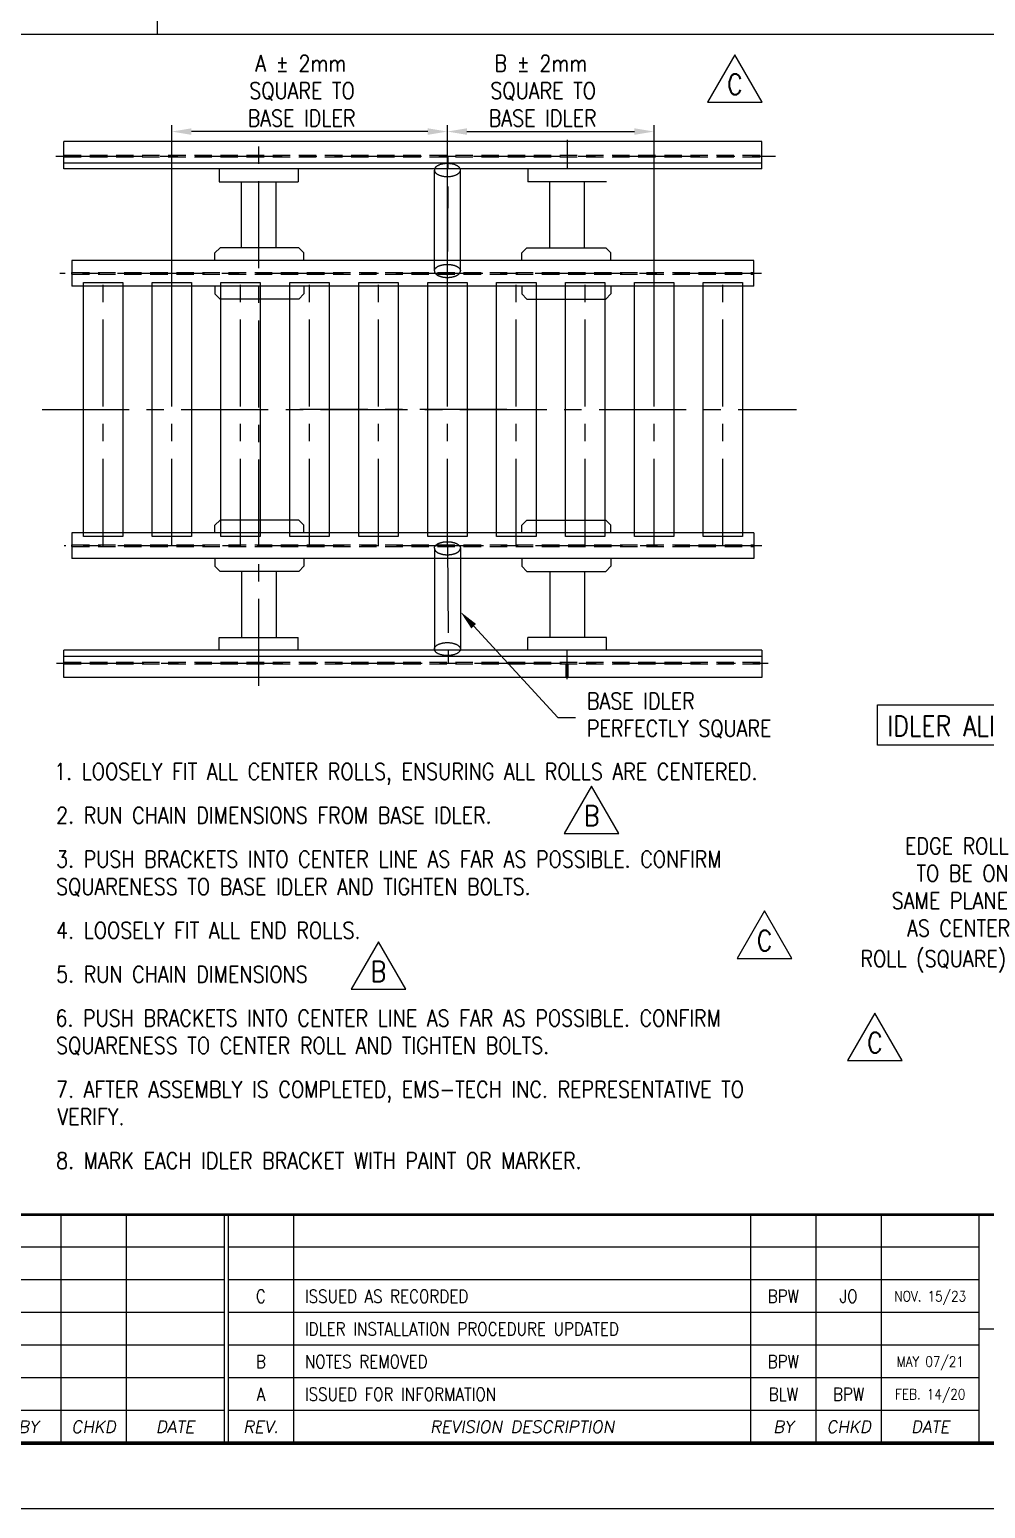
# Model space of a CAD drawing. Extents: x 0 to 13716, y 0 to 9144.
# Drawn here: x 4757 to 7547, y 0 to 4317 of the extents above; entities that cross this region are included whole.
import ezdxf
from ezdxf.enums import TextEntityAlignment as Align

# ---------------------------------------------------------------- set-up
doc = ezdxf.new("R2010")
doc.units = 0
doc.header["$LTSCALE"] = 8
for name, pattern in [('CENTER', [50.8, 31.75, -6.35, 6.35, -6.35]), ('HIDDEN', [9.525, 6.35, -3.175]), ('HIDDEN2', [4.7625, 3.175, -1.5875])]:
    doc.linetypes.add(name, pattern=pattern)
doc.layers.get('0').update_dxf_attribs({"linetype": 'CONTINUOUS'})
doc.layers.get('DEFPOINTS').update_dxf_attribs({"linetype": 'CONTINUOUS'})
for name, color, linetype in [('EMS_BORDER', 7, 'CONTINUOUS'), ('EMS_CL', 1, 'CENTER'), ('EMS_DIM', 3, 'CONTINUOUS'), ('EMS_HF', 3, 'HIDDEN2'), ('EMS_HIDDEN', 3, 'HIDDEN'), ('EMS_OBJECT', 2, 'CONTINUOUS'), ('EMS_REV', 7, 'CONTINUOUS'), ('EMS_SHEET', 252, 'CONTINUOUS'), ('EMS_TXT', 2, 'CONTINUOUS')]:
    doc.layers.add(name, color=color, linetype=linetype)
doc.styles.add('EMS', font='Romans.shx', dxfattribs={"width": 0.85, "height": 48})
doc.styles.add('EMS_M30', font='Romans.shx', dxfattribs={"width": 0.85, "height": 75})
doc.styles.add('EMS_STATUS', font='txt', dxfattribs={"oblique": 15, "height": 4.7625})
doc.styles.add('ROMANS', font='Romans', dxfattribs={"width": 0.85, "height": 48})
doc.dimstyles.get("Standard").update_dxf_attribs({"dimtxt": 2.5, "dimasz": 2.5, "dimexe": 1.25, "dimexo": 0.625, "dimtad": 1, "dimcen": 2.5, "dimazin": 3, "dimtfac": 1, "dimtmove": 0, "dimatfit": 3})

# ---------------------------------------------------------------- blocks, each defined once
blk = doc.blocks.new('EMS_REVISIONTXT')
at = {"layer": 'EMS_BORDER', "color": 3, "style": 'EMS', "width": 0.85}
for tag, height, p in [('REVM', 2.53, (215.23, 54)), ('REVBM', 2.53, (316.88, 54)), ('CHKM', 2.53, (329.59, 54)), ('REVDM', 2.02, (345.47, 54)), ('REVF', 2.53, (362.15, 54)), ('REVBF', 2.53, (463.8, 54)), ('CHKF', 2.53, (476.51, 54)), ('REVDF', 2.02, (492.39, 54)), ('REVL', 2.53, (215.23, 47.64)), ('REVBL', 2.53, (316.88, 47.64)), ('CHKL', 2.53, (329.59, 47.64)), ('REVDL', 2.02, (345.47, 47.64)), ('REVE', 2.53, (362.15, 47.64)), ('REVBE', 2.53, (463.8, 47.64)), ('CHKE', 2.53, (476.51, 47.64)), ('REVDE', 2.02, (492.39, 47.64)), ('REVK', 2.53, (215.23, 41.29)), ('REVBK', 2.53, (316.88, 41.29)), ('CHKK', 2.53, (329.59, 41.29)), ('REVDK', 2.02, (345.47, 41.29)), ('REVD', 2.53, (362.15, 41.29)), ('REVBD', 2.53, (463.8, 41.29)), ('CHKD', 2.53, (476.51, 41.29)), ('REVDD', 2.02, (492.39, 41.29)), ('REVJ', 2.53, (215.23, 34.94)), ('REVBJ', 2.53, (316.88, 34.94)), ('CHKJ', 2.53, (329.59, 34.94)), ('REVDJ', 2.02, (345.47, 34.94)), ('REVC', 2.53, (362.15, 34.94)), ('REVBC', 2.53, (463.8, 34.94)), ('CHKC', 2.53, (476.51, 34.94)), ('REVDC', 2.02, (492.39, 34.94)), ('REVH', 2.53, (215.23, 28.58)), ('REVBH', 2.53, (316.88, 28.58)), ('CHKH', 2.53, (329.59, 28.58)), ('REVDH', 2.02, (345.47, 28.58)), ('REVB', 2.53, (362.15, 28.58)), ('REVBB', 2.53, (463.8, 28.58)), ('CHKB', 2.53, (476.51, 28.58)), ('REVDB', 2.02, (492.39, 28.58)), ('REVG', 2.53, (215.23, 22.23)), ('REVBG', 2.53, (316.88, 22.23)), ('CHKG', 2.53, (329.59, 22.23)), ('REVDG', 2.02, (345.47, 22.23)), ('REVA', 2.53, (362.15, 22.23)), ('REVBA', 2.53, (463.8, 22.23)), ('CHKA', 2.53, (476.51, 22.23)), ('REVDA', 2.02, (492.39, 22.23))]:
    blk.add_attdef(tag, text='', height=height, dxfattribs=at).set_placement(p, align=Align.MIDDLE_CENTER)
for tag, p in [('DESCM', (223.79, 54)), ('DESCF', (370.7, 54)), ('DESCL', (223.79, 47.64)), ('DESCE', (370.7, 47.64)), ('DESCK', (223.79, 41.29)), ('DESCD', (370.7, 41.29)), ('DESCJ', (223.79, 34.94)), ('DESCC', (370.7, 34.94)), ('DESCH', (223.79, 28.58)), ('DESCB', (370.7, 28.58)), ('DESCG', (223.79, 22.23)), ('DESCA', (370.7, 22.23))]:
    blk.add_attdef(tag, text='', height=2.53, dxfattribs=at).set_placement(p, align=Align.MIDDLE_LEFT)
blk = doc.blocks.new('EMS_BORDER')
at = {"layer": 'EMS_BORDER'}
for p, q in [((323.24, 57.17), (323.24, 12.7)), ((335.94, 57.17), (335.94, 12.7)), ((355, 57.17), (355, 12.7)), ((355.8, 57.17), (355.8, 12.7)), ((368.5, 57.17), (368.5, 12.7)), ((457.45, 57.17), (457.45, 12.7)), ((470.15, 57.17), (470.15, 12.7)), ((482.86, 57.17), (482.86, 12.7)), ((501.92, 12.7), (501.92, 57.17)), ((355, 50.82), (208.88, 50.82)), ((501.92, 50.82), (355.8, 50.82)), ((355, 44.47), (208.88, 44.47)), ((501.92, 44.47), (355.8, 44.47)), ((355, 38.11), (208.88, 38.11)), ((501.92, 38.11), (355.8, 38.11)), ((501.92, 34.94), (582.75, 34.94)), ((355, 31.76), (208.88, 31.76)), ((501.92, 31.76), (355.8, 31.76)), ((355, 25.41), (208.88, 25.41)), ((501.92, 25.41), (355.8, 25.41)), ((355, 19.05), (208.88, 19.05)), ((501.92, 19.05), (355.8, 19.05))]:
    blk.add_line(p, q, dxfattribs=at)
at = {"layer": 'EMS_BORDER', "const_width": 0.762}
blk.add_lwpolyline([(900.7, 12.7), (26.4, 12.7, -0.414214), (25.4, 13.7), (25.4, 595.9, -0.414214), (26.4, 596.9), (900.7, 596.9, -0.414214), (901.7, 595.9), (901.7, 13.7, -0.414214)], format="xyb", close=True, dxfattribs=at)
at = {"layer": 'EMS_BORDER', "const_width": 0.508}
blk.add_lwpolyline([(901.7, 57.17), (25.4, 57.17)], dxfattribs=at)
at = {"layer": 'EMS_BORDER', "color": 3, "style": 'EMS', "oblique": 10}
for s, height, p in [('BY', 2.369, (316.88, 15.88)), ('CHKD', 2.369, (329.59, 15.88)), ('DATE', 2.369, (345.47, 15.88)), ('REV.', 2.369, (362.15, 15.88)), ('REVISION DESCRIPTION', 2.3693, (412.98, 15.88)), ('BY', 2.369, (463.8, 15.88)), ('CHKD', 2.369, (476.51, 15.88)), ('DATE', 2.369, (492.39, 15.88))]:
    blk.add_text(s, height=height, dxfattribs=at).set_placement(p, align=Align.MIDDLE_CENTER)
at = {"layer": 'EMS_BORDER', "color": 2, "style": 'EMS', "width": 0.85}
for tag, p in [('SCALE', (608.16, 47.68)), ('DATE', (608.16, 36.58)), ('DRAWN', (608.16, 25.48)), ('CHECKED', (608.16, 14.38))]:
    blk.add_attdef(tag, text='', height=3.17, dxfattribs=at).set_placement(p, align=Align.CENTER)
at = {"layer": 'EMS_BORDER', "color": 7, "style": 'EMS_STATUS', "oblique": 15}
for tag, p in [('STATUSLINE1', (678.04, 46.72)), ('STATUSLINE2', (678.04, 40.37))]:
    blk.add_attdef(tag, text='', height=4.76, dxfattribs=at).set_placement(p, align=Align.CENTER)
at = {"layer": 'EMS_BORDER', "color": 7, "style": 'EMS', "width": 0.85}
for tag, height, p in [('DRAWINGTITLELINE1', 3.81, (856.17, 43.6)), ('DRAWINGTITLELINE2', 3.81, (856.17, 37.25)), ('DRAWINGTITLELINE3', 3.81, (856.17, 30.9)), ('PROJECTTITLELINE1', 3.81, (678.04, 23.6)), ('PROJECTTITLELINE2', 3.81, (678.04, 17.25)), ('DWGNO1', 3.97, (856.17, 15.25))]:
    blk.add_attdef(tag, text='', height=height, dxfattribs=at).set_placement(p, align=Align.CENTER)
at = {"layer": 'EMS_BORDER', "color": 2, "style": 'EMS', "oblique": 10, "width": 0.85}
blk.add_attdef('APP', text='', height=2.54, dxfattribs=at).set_placement((818.7, 15.96), align=Align.CENTER)
at = {"layer": 'EMS_BORDER', "color": 7, "style": 'EMS', "width": 0.85}
blk.add_attdef('REV', text='', height=3.81, dxfattribs=at).set_placement((893.7, 17.14), align=Align.MIDDLE_CENTER)
blk = doc.blocks.new('*U170')
at = {"layer": 'EMS_TXT', "style": 'EMS_M30', "width": 0.85}
for s, p in [('BASE IDLER', (6383.8, 2333.3)), ('PERFECTLY SQUARE', (6383.8, 2253.3))]:
    blk.add_text(s, height=48, dxfattribs=at).set_placement(p)
blk = doc.blocks.new('*U171')
at = {"layer": 'EMS_TXT', "style": 'ROMANS', "width": 0.85}
for s, p in [('1. LOOSELY FIT ALL CENTER ROLLS, ENSURING ALL ROLLS ARE CENTERED.', (4828.7, 2127.3)), ('2. RUN CHAIN DIMENSIONS FROM BASE IDLER.', (4834.6, 1999.3)), ('3. PUSH BRACKETS INTO CENTER LINE AS FAR AS POSSIBLE. CONFIRM', (4834.6, 1871.3)), ('SQUARENESS TO BASE IDLER AND TIGHTEN BOLTS.', (4834.6, 1791.3)), ('4. LOOSELY FIT ALL END ROLLS.', (4834.6, 1663.3)), ('5. RUN CHAIN DIMENSIONS', (4834.6, 1535.3)), ('6. PUSH BRACKETS INTO CENTER LINE AS FAR AS POSSIBLE. CONFIRM', (4832.6, 1407.3)), ('SQUARENESS TO CENTER ROLL AND TIGHTEN BOLTS.', (4834.6, 1327.3)), ('7. AFTER ASSEMBLY IS COMPLETED, EMS-TECH INC. REPRESENTATIVE TO', (4834.6, 1199.3)), ('VERIFY.', (4838.5, 1119.3)), ('8. MARK EACH IDLER BRACKET WITH PAINT OR MARKER.', (4834.6, 991.3))]:
    blk.add_text(s, height=48, dxfattribs=at).set_placement(p)
blk = doc.blocks.new('*U172')
at = {"layer": 'EMS_DIM'}
blk.add_lwpolyline([(6053.3, 2575.5), (6298.5, 2308.9), (6350.8, 2308.9)], dxfattribs=at)
blk.add_solid([(6046.3, 2569), (6014.6, 2617.5), (6060.3, 2581.9)], dxfattribs=at)
blk = doc.blocks.new('*U228')
at = {"layer": 'EMS_DIM', "style": 'ROMANS', "width": 0.85}
for s, p in [('B ± 2mm', (6114, 4194.5)), ('SQUARE TO', (6102.3, 4114.5)), ('BASE IDLER', (6097.5, 4034.5))]:
    blk.add_text(s, height=48, dxfattribs=at).set_placement(p)
blk = doc.blocks.new('*D37')
at = {"layer": 'DEFPOINTS', "color": 0}
for p in [(6579.7, 4019.3), (5976.6, 3207.7), (6579.7, 3207.7)]:
    blk.add_point(p, dxfattribs=at)
at = {"layer": 'EMS_DIM'}
for p, q in [((5976.6, 3230.6), (5976.6, 4038.3)), ((6033.7, 4019.3), (6522.6, 4019.3)), ((6579.7, 3230.6), (6579.7, 4038.3))]:
    blk.add_line(p, q, dxfattribs=at)
for points in [[(6033.7, 4028.8), (6033.7, 4009.8), (5976.6, 4019.3)], [(6522.6, 4028.8), (6522.6, 4009.8), (6579.7, 4019.3)]]:
    blk.add_solid(points, dxfattribs=at)
at = {"layer": 'EMS_OBJECT'}
blk.add_blockref('*U228', (0, 0), dxfattribs=at)
blk = doc.blocks.new('*U233')
at = {"layer": 'EMS_DIM', "style": 'ROMANS', "width": 0.85}
for s, p in [('A ± 2mm', (5416, 4194.5)), ('SQUARE TO', (5398.5, 4114.5)), ('BASE IDLER', (5393.7, 4034.5))]:
    blk.add_text(s, height=48, dxfattribs=at).set_placement(p)
blk = doc.blocks.new('*D38')
at = {"layer": 'DEFPOINTS', "color": 0}
for p in [(5172.1, 4019.3), (5172.1, 3207.7), (5976.6, 3207.7)]:
    blk.add_point(p, dxfattribs=at)
at = {"layer": 'EMS_DIM'}
for p, q in [((5172.1, 3230.6), (5172.1, 4038.3)), ((5919.4, 4019.3), (5229.3, 4019.3)), ((5976.6, 3230.6), (5976.6, 4038.3))]:
    blk.add_line(p, q, dxfattribs=at)
for points in [[(5229.3, 4028.8), (5229.3, 4009.8), (5172.1, 4019.3)], [(5919.4, 4028.8), (5919.4, 4009.8), (5976.6, 4019.3)]]:
    blk.add_solid(points, dxfattribs=at)
at = {"layer": 'EMS_OBJECT'}
blk.add_blockref('*U233', (0, 0), dxfattribs=at)
blk = doc.blocks.new('EMS_REVSYMM')
at = {"layer": 'EMS_REV', "color": 2}
blk.add_lwpolyline([(5.33, 0), (0, 9.23), (-5.33, 0)], close=True, dxfattribs=at)
at = {"layer": 'EMS_REV', "style": 'EMS', "width": 0.85}
blk.add_attdef('RV', text='', height=3.97, dxfattribs=at).set_placement((0, 3.46), align=Align.MIDDLE)
blk = doc.blocks.new('*U246')
at = {"layer": 'EMS_TXT', "style": 'EMS_M30', "width": 0.85}
for s, p in [('EDGE ROLL', (7312.5, 1910)), ('TO BE ON', (7345.5, 1830)), ('SAME PLANE', (7273.7, 1750)), ('AS CENTER', (7318.3, 1670)), ('ROLL (SQUARE)', (7182.3, 1580.8))]:
    blk.add_text(s, height=48, dxfattribs=at).set_placement(p)

msp = doc.modelspace()

# ---------------------------------------------------------------- linework, layer by layer
at = {"layer": 'EMS_CL', "color": 252}
for p, q in [((5425.942, 2401.297), (5425.942, 4015.804)), ((6325.942, 3995.223), (6325.942, 3912.323)), ((4833.866, 3947.746), (6934.117, 3947.746)), ((6892.982, 3605.246), (4845.624, 3605.246)), ((6894.557, 2810.246), (4858.054, 2810.246)), ((4836.138, 2467.746), (6913.092, 2467.746)), ((6325.942, 2420.269), (6325.942, 2503.169))]:
    msp.add_line(p, q, dxfattribs=at)
at = {"layer": 'EMS_CL'}
for p, q in [((5976.577, 3605.246), (5979.249, 3947.746)), ((4971.595, 2810.246), (4971.595, 3605.246)), ((5172.135, 2810.246), (5172.135, 3605.246)), ((5372.994, 2810.246), (5372.994, 3605.246)), ((5574.082, 2810.246), (5574.082, 3605.246)), ((5775.306, 2810.246), (5775.306, 3605.246)), ((5976.577, 2810.246), (5976.577, 3605.246)), ((6177.802, 2810.246), (6177.802, 3605.246)), ((6378.889, 2810.246), (6378.889, 3605.246)), ((6579.749, 2810.246), (6579.749, 3605.246)), ((6780.288, 2810.246), (6780.288, 3605.246)), ((4793.495, 3207.746), (6995.585, 3207.746)), ((6150.544, 3207.746), (5546.22, 3207.746)), ((5976.577, 2810.246), (5979.249, 2467.746))]:
    msp.add_line(p, q, dxfattribs=at)
at = {"layer": 'EMS_DIM'}
for p, q in [((5938.577, 3612.51), (5938.577, 3906.958)), ((6014.577, 3612.51), (6014.577, 3906.958)), ((5938.577, 2802.983), (5938.577, 2508.535)), ((6014.577, 2802.983), (6014.577, 2508.535))]:
    msp.add_line(p, q, dxfattribs=at)
for points in [[(5029.095, 3578.246), (5029.095, 2837.246), (4914.095, 2837.246), (4914.095, 3578.246)], [(5229.635, 3578.246), (5229.635, 2837.246), (5114.635, 2837.246), (5114.635, 3578.246)], [(5430.494, 3578.246), (5430.494, 2837.246), (5315.494, 2837.246), (5315.494, 3578.246)], [(5631.582, 3578.246), (5631.582, 2837.246), (5516.582, 2837.246), (5516.582, 3578.246)], [(5832.806, 3578.246), (5832.806, 2837.246), (5717.806, 2837.246), (5717.806, 3578.246)], [(6034.077, 3578.246), (6034.077, 2837.246), (5919.077, 2837.246), (5919.077, 3578.246)], [(6235.302, 3578.246), (6235.302, 2837.246), (6120.302, 2837.246), (6120.302, 3578.246)], [(6436.389, 3578.246), (6436.389, 2837.246), (6321.389, 2837.246), (6321.389, 3578.246)], [(6637.249, 3578.246), (6637.249, 2837.246), (6522.249, 2837.246), (6522.249, 3578.246)], [(6837.788, 3578.246), (6837.788, 2837.246), (6722.788, 2837.246), (6722.788, 3578.246)]]:
    msp.add_lwpolyline(points, close=True, dxfattribs=at)
for points in [[(5938.58, 3906.96, 0), (5938.62, 3906.03, 0), (5938.76, 3905.1, 0), (5938.99, 3904.17, 0), (5939.31, 3903.25, 0), (5939.72, 3902.34, 0), (5940.21, 3901.44, 0), (5940.8, 3900.56, 0), (5941.47, 3899.69, 0), (5942.23, 3898.83, 0), (5943.06, 3898, 0), (5943.98, 3897.19, 0), (5944.98, 3896.4, 0), (5946.06, 3895.64, 0), (5947.2, 3894.9, 0), (5948.42, 3894.2, 0), (5949.71, 3893.52, 0), (5951.06, 3892.88, 0), (5952.47, 3892.27, 0), (5953.94, 3891.7, 0), (5955.47, 3891.16, 0), (5957.04, 3890.66, 0), (5958.66, 3890.2, 0), (5960.33, 3889.78, 0), (5962.03, 3889.4, 0), (5963.78, 3889.07, 0), (5965.55, 3888.78, 0), (5967.34, 3888.53, 0), (5969.16, 3888.32, 0), (5971, 3888.16, 0), (5972.85, 3888.05, 0), (5974.71, 3887.98, 0), (5976.58, 3887.96, 0), (5978.44, 3887.98, 0), (5980.3, 3888.05, 0), (5982.15, 3888.16, 0), (5983.99, 3888.32, 0), (5985.81, 3888.53, 0), (5987.61, 3888.78, 0), (5989.38, 3889.07, 0), (5991.12, 3889.4, 0), (5992.82, 3889.78, 0), (5994.49, 3890.2, 0), (5996.11, 3890.66, 0), (5997.69, 3891.16, 0), (5999.21, 3891.7, 0), (6000.68, 3892.27, 0), (6002.1, 3892.88, 0), (6003.45, 3893.52, 0), (6004.73, 3894.2, 0), (6005.95, 3894.9, 0), (6007.1, 3895.64, 0), (6008.17, 3896.4, 0), (6009.17, 3897.19, 0), (6010.09, 3898, 0), (6010.93, 3898.83, 0), (6011.68, 3899.69, 0), (6012.36, 3900.56, 0), (6012.94, 3901.44, 0), (6013.44, 3902.34, 0), (6013.85, 3903.25, 0), (6014.17, 3904.17, 0), (6014.39, 3905.1, 0), (6014.53, 3906.03, 0), (6014.58, 3906.96, 0), (6014.53, 3907.89, 0), (6014.39, 3908.82, 0), (6014.17, 3909.75, 0), (6013.85, 3910.66, 0), (6013.44, 3911.57, 0), (6012.94, 3912.47, 0), (6012.36, 3913.36, 0), (6011.68, 3914.23, 0), (6010.93, 3915.08, 0), (6010.09, 3915.91, 0), (6009.17, 3916.73, 0), (6008.17, 3917.51, 0), (6007.1, 3918.28, 0), (6005.95, 3919.01, 0), (6004.73, 3919.72, 0), (6003.45, 3920.39, 0), (6002.1, 3921.04, 0), (6000.68, 3921.65, 0), (5999.21, 3922.22, 0), (5997.69, 3922.76, 0), (5996.11, 3923.25, 0), (5994.49, 3923.71, 0), (5992.82, 3924.13, 0), (5991.12, 3924.51, 0), (5989.38, 3924.85, 0), (5987.61, 3925.14, 0), (5985.81, 3925.39, 0), (5983.99, 3925.59, 0), (5982.15, 3925.75, 0), (5980.3, 3925.87, 0), (5978.44, 3925.94, 0), (5976.58, 3925.96, 0), (5974.71, 3925.94, 0), (5972.85, 3925.87, 0), (5971, 3925.75, 0), (5969.16, 3925.59, 0), (5967.34, 3925.39, 0), (5965.55, 3925.14, 0), (5963.78, 3924.85, 0), (5962.03, 3924.51, 0), (5960.33, 3924.13, 0), (5958.66, 3923.71, 0), (5957.04, 3923.25, 0), (5955.47, 3922.76, 0), (5953.94, 3922.22, 0), (5952.47, 3921.65, 0), (5951.06, 3921.04, 0), (5949.71, 3920.39, 0), (5948.42, 3919.72, 0), (5947.2, 3919.01, 0), (5946.06, 3918.28, 0), (5944.98, 3917.51, 0), (5943.98, 3916.73, 0), (5943.06, 3915.91, 0), (5942.23, 3915.08, 0), (5941.47, 3914.23, 0), (5940.8, 3913.36, 0), (5940.21, 3912.47, 0), (5939.72, 3911.57, 0), (5939.31, 3910.66, 0), (5938.99, 3909.75, 0), (5938.76, 3908.82, 0), (5938.62, 3907.89, 0), (5938.58, 3906.96, 0)], [(5938.58, 3612.51, 0), (5938.59, 3612.04, 0), (5938.62, 3611.58, 0), (5938.68, 3611.11, 0), (5938.76, 3610.65, 0), (5938.86, 3610.18, 0), (5938.99, 3609.72, 0), (5939.14, 3609.26, 0), (5939.31, 3608.8, 0), (5939.5, 3608.35, 0), (5939.72, 3607.89, 0), (5939.95, 3607.44, 0), (5940.21, 3606.99, 0), (5940.49, 3606.55, 0), (5940.8, 3606.11, 0), (5941.12, 3605.67, 0), (5941.47, 3605.24, 0), (5941.84, 3604.81, 0), (5942.23, 3604.39, 0), (5942.63, 3603.97, 0), (5943.06, 3603.55, 0), (5943.51, 3603.14, 0), (5943.98, 3602.74, 0), (5944.47, 3602.34, 0), (5944.98, 3601.95, 0), (5945.51, 3601.57, 0), (5946.06, 3601.19, 0), (5946.62, 3600.82, 0), (5947.2, 3600.46, 0), (5947.8, 3600.1, 0), (5948.42, 3599.75, 0), (5949.06, 3599.41, 0), (5949.71, 3599.07, 0), (5950.37, 3598.75, 0), (5951.06, 3598.43, 0), (5951.76, 3598.12, 0), (5952.47, 3597.82, 0), (5953.2, 3597.53, 0), (5953.94, 3597.25, 0), (5954.7, 3596.98, 0), (5955.47, 3596.71, 0), (5956.25, 3596.46, 0), (5957.04, 3596.21, 0), (5957.85, 3595.98, 0), (5958.66, 3595.75, 0), (5959.49, 3595.54, 0), (5960.33, 3595.33, 0), (5961.18, 3595.14, 0), (5962.03, 3594.96, 0), (5962.9, 3594.78, 0), (5963.78, 3594.62, 0), (5964.66, 3594.47, 0), (5965.55, 3594.33, 0), (5966.44, 3594.2, 0), (5967.34, 3594.08, 0), (5968.25, 3593.97, 0), (5969.16, 3593.87, 0), (5970.08, 3593.79, 0), (5971, 3593.72, 0), (5971.93, 3593.65, 0), (5972.85, 3593.6, 0), (5973.78, 3593.56, 0), (5974.71, 3593.53, 0), (5975.64, 3593.52, 0), (5976.58, 3593.51, 0), (5977.51, 3593.52, 0), (5978.44, 3593.53, 0), (5979.37, 3593.56, 0), (5980.3, 3593.6, 0), (5981.23, 3593.65, 0), (5982.15, 3593.72, 0), (5983.07, 3593.79, 0), (5983.99, 3593.87, 0), (5984.9, 3593.97, 0), (5985.81, 3594.08, 0), (5986.71, 3594.2, 0), (5987.61, 3594.33, 0), (5988.5, 3594.47, 0), (5989.38, 3594.62, 0), (5990.25, 3594.78, 0), (5991.12, 3594.96, 0), (5991.98, 3595.14, 0), (5992.82, 3595.33, 0), (5993.66, 3595.54, 0), (5994.49, 3595.75, 0), (5995.31, 3595.98, 0), (5996.11, 3596.21, 0), (5996.91, 3596.46, 0), (5997.69, 3596.71, 0), (5998.46, 3596.98, 0), (5999.21, 3597.25, 0), (5999.96, 3597.53, 0), (6000.68, 3597.82, 0), (6001.4, 3598.12, 0), (6002.1, 3598.43, 0), (6002.78, 3598.75, 0), (6003.45, 3599.07, 0), (6004.1, 3599.41, 0), (6004.73, 3599.75, 0), (6005.35, 3600.1, 0), (6005.95, 3600.46, 0), (6006.53, 3600.82, 0), (6007.1, 3601.19, 0), (6007.65, 3601.57, 0), (6008.17, 3601.95, 0), (6008.68, 3602.34, 0), (6009.17, 3602.74, 0), (6009.64, 3603.14, 0), (6010.09, 3603.55, 0), (6010.52, 3603.97, 0), (6010.93, 3604.39, 0), (6011.32, 3604.81, 0), (6011.68, 3605.24, 0), (6012.03, 3605.67, 0), (6012.36, 3606.11, 0), (6012.66, 3606.55, 0), (6012.94, 3606.99, 0), (6013.2, 3607.44, 0), (6013.44, 3607.89, 0), (6013.65, 3608.35, 0), (6013.85, 3608.8, 0), (6014.02, 3609.26, 0), (6014.17, 3609.72, 0), (6014.29, 3610.18, 0), (6014.39, 3610.65, 0), (6014.47, 3611.11, 0), (6014.53, 3611.58, 0), (6014.57, 3612.04, 0), (6014.58, 3612.51, 0)], [(5938.58, 2802.98, 0), (5938.59, 2803.45, 0), (5938.62, 2803.92, 0), (5938.68, 2804.38, 0), (5938.76, 2804.85, 0), (5938.86, 2805.31, 0), (5938.99, 2805.77, 0), (5939.14, 2806.23, 0), (5939.31, 2806.69, 0), (5939.5, 2807.15, 0), (5939.72, 2807.6, 0), (5939.95, 2808.05, 0), (5940.21, 2808.5, 0), (5940.49, 2808.94, 0), (5940.8, 2809.38, 0), (5941.12, 2809.82, 0), (5941.47, 2810.25, 0), (5941.84, 2810.68, 0), (5942.23, 2811.11, 0), (5942.63, 2811.53, 0), (5943.06, 2811.94, 0), (5943.51, 2812.35, 0), (5943.98, 2812.75, 0), (5944.47, 2813.15, 0), (5944.98, 2813.54, 0), (5945.51, 2813.92, 0), (5946.06, 2814.3, 0), (5946.62, 2814.67, 0), (5947.2, 2815.04, 0), (5947.8, 2815.39, 0), (5948.42, 2815.74, 0), (5949.06, 2816.08, 0), (5949.71, 2816.42, 0), (5950.37, 2816.74, 0), (5951.06, 2817.06, 0), (5951.76, 2817.37, 0), (5952.47, 2817.67, 0), (5953.2, 2817.96, 0), (5953.94, 2818.24, 0), (5954.7, 2818.52, 0), (5955.47, 2818.78, 0), (5956.25, 2819.04, 0), (5957.04, 2819.28, 0), (5957.85, 2819.51, 0), (5958.66, 2819.74, 0), (5959.49, 2819.95, 0), (5960.33, 2820.16, 0), (5961.18, 2820.35, 0), (5962.03, 2820.54, 0), (5962.9, 2820.71, 0), (5963.78, 2820.87, 0), (5964.66, 2821.02, 0), (5965.55, 2821.17, 0), (5966.44, 2821.29, 0), (5967.34, 2821.41, 0), (5968.25, 2821.52, 0), (5969.16, 2821.62, 0), (5970.08, 2821.7, 0), (5971, 2821.78, 0), (5971.93, 2821.84, 0), (5972.85, 2821.89, 0), (5973.78, 2821.93, 0), (5974.71, 2821.96, 0), (5975.64, 2821.98, 0), (5976.58, 2821.98, 0), (5977.51, 2821.98, 0), (5978.44, 2821.96, 0), (5979.37, 2821.93, 0), (5980.3, 2821.89, 0), (5981.23, 2821.84, 0), (5982.15, 2821.78, 0), (5983.07, 2821.7, 0), (5983.99, 2821.62, 0), (5984.9, 2821.52, 0), (5985.81, 2821.41, 0), (5986.71, 2821.29, 0), (5987.61, 2821.17, 0), (5988.5, 2821.02, 0), (5989.38, 2820.87, 0), (5990.25, 2820.71, 0), (5991.12, 2820.54, 0), (5991.98, 2820.35, 0), (5992.82, 2820.16, 0), (5993.66, 2819.95, 0), (5994.49, 2819.74, 0), (5995.31, 2819.51, 0), (5996.11, 2819.28, 0), (5996.91, 2819.04, 0), (5997.69, 2818.78, 0), (5998.46, 2818.52, 0), (5999.21, 2818.24, 0), (5999.96, 2817.96, 0), (6000.68, 2817.67, 0), (6001.4, 2817.37, 0), (6002.1, 2817.06, 0), (6002.78, 2816.74, 0), (6003.45, 2816.42, 0), (6004.1, 2816.08, 0), (6004.73, 2815.74, 0), (6005.35, 2815.39, 0), (6005.95, 2815.04, 0), (6006.53, 2814.67, 0), (6007.1, 2814.3, 0), (6007.65, 2813.92, 0), (6008.17, 2813.54, 0), (6008.68, 2813.15, 0), (6009.17, 2812.75, 0), (6009.64, 2812.35, 0), (6010.09, 2811.94, 0), (6010.52, 2811.53, 0), (6010.93, 2811.11, 0), (6011.32, 2810.68, 0), (6011.68, 2810.25, 0), (6012.03, 2809.82, 0), (6012.36, 2809.38, 0), (6012.66, 2808.94, 0), (6012.94, 2808.5, 0), (6013.2, 2808.05, 0), (6013.44, 2807.6, 0), (6013.65, 2807.15, 0), (6013.85, 2806.69, 0), (6014.02, 2806.23, 0), (6014.17, 2805.77, 0), (6014.29, 2805.31, 0), (6014.39, 2804.85, 0), (6014.47, 2804.38, 0), (6014.53, 2803.92, 0), (6014.57, 2803.45, 0), (6014.58, 2802.98, 0)], [(5938.58, 2508.53, 0), (5938.62, 2509.47, 0), (5938.76, 2510.4, 0), (5938.99, 2511.32, 0), (5939.31, 2512.24, 0), (5939.72, 2513.15, 0), (5940.21, 2514.05, 0), (5940.8, 2514.94, 0), (5941.47, 2515.81, 0), (5942.23, 2516.66, 0), (5943.06, 2517.49, 0), (5943.98, 2518.3, 0), (5944.98, 2519.09, 0), (5946.06, 2519.85, 0), (5947.2, 2520.59, 0), (5948.42, 2521.29, 0), (5949.71, 2521.97, 0), (5951.06, 2522.61, 0), (5952.47, 2523.22, 0), (5953.94, 2523.8, 0), (5955.47, 2524.33, 0), (5957.04, 2524.83, 0), (5958.66, 2525.29, 0), (5960.33, 2525.71, 0), (5962.03, 2526.09, 0), (5963.78, 2526.42, 0), (5965.55, 2526.72, 0), (5967.34, 2526.97, 0), (5969.16, 2527.17, 0), (5971, 2527.33, 0), (5972.85, 2527.44, 0), (5974.71, 2527.51, 0), (5976.58, 2527.53, 0), (5978.44, 2527.51, 0), (5980.3, 2527.44, 0), (5982.15, 2527.33, 0), (5983.99, 2527.17, 0), (5985.81, 2526.97, 0), (5987.61, 2526.72, 0), (5989.38, 2526.42, 0), (5991.12, 2526.09, 0), (5992.82, 2525.71, 0), (5994.49, 2525.29, 0), (5996.11, 2524.83, 0), (5997.69, 2524.33, 0), (5999.21, 2523.8, 0), (6000.68, 2523.22, 0), (6002.1, 2522.61, 0), (6003.45, 2521.97, 0), (6004.73, 2521.29, 0), (6005.95, 2520.59, 0), (6007.1, 2519.85, 0), (6008.17, 2519.09, 0), (6009.17, 2518.3, 0), (6010.09, 2517.49, 0), (6010.93, 2516.66, 0), (6011.68, 2515.81, 0), (6012.36, 2514.94, 0), (6012.94, 2514.05, 0), (6013.44, 2513.15, 0), (6013.85, 2512.24, 0), (6014.17, 2511.32, 0), (6014.39, 2510.4, 0), (6014.53, 2509.47, 0), (6014.58, 2508.53, 0), (6014.53, 2507.6, 0), (6014.39, 2506.67, 0), (6014.17, 2505.75, 0), (6013.85, 2504.83, 0), (6013.44, 2503.92, 0), (6012.94, 2503.02, 0), (6012.36, 2502.13, 0), (6011.68, 2501.26, 0), (6010.93, 2500.41, 0), (6010.09, 2499.58, 0), (6009.17, 2498.77, 0), (6008.17, 2497.98, 0), (6007.1, 2497.22, 0), (6005.95, 2496.48, 0), (6004.73, 2495.77, 0), (6003.45, 2495.1, 0), (6002.1, 2494.46, 0), (6000.68, 2493.85, 0), (5999.21, 2493.27, 0), (5997.69, 2492.74, 0), (5996.11, 2492.24, 0), (5994.49, 2491.78, 0), (5992.82, 2491.36, 0), (5991.12, 2490.98, 0), (5989.38, 2490.65, 0), (5987.61, 2490.35, 0), (5985.81, 2490.1, 0), (5983.99, 2489.9, 0), (5982.15, 2489.74, 0), (5980.3, 2489.63, 0), (5978.44, 2489.56, 0), (5976.58, 2489.53, 0), (5974.71, 2489.56, 0), (5972.85, 2489.63, 0), (5971, 2489.74, 0), (5969.16, 2489.9, 0), (5967.34, 2490.1, 0), (5965.55, 2490.35, 0), (5963.78, 2490.65, 0), (5962.03, 2490.98, 0), (5960.33, 2491.36, 0), (5958.66, 2491.78, 0), (5957.04, 2492.24, 0), (5955.47, 2492.74, 0), (5953.94, 2493.27, 0), (5952.47, 2493.85, 0), (5951.06, 2494.46, 0), (5949.71, 2495.1, 0), (5948.42, 2495.77, 0), (5947.2, 2496.48, 0), (5946.06, 2497.22, 0), (5944.98, 2497.98, 0), (5943.98, 2498.77, 0), (5943.06, 2499.58, 0), (5942.23, 2500.41, 0), (5941.47, 2501.26, 0), (5940.8, 2502.13, 0), (5940.21, 2503.02, 0), (5939.72, 2503.92, 0), (5939.31, 2504.83, 0), (5938.99, 2505.75, 0), (5938.76, 2506.67, 0), (5938.62, 2507.6, 0), (5938.58, 2508.53, 0)]]:
    msp.add_polyline3d(points, dxfattribs=at)
at = {"layer": 'EMS_HF'}
for points in [[(5938.58, 3612.51, 0), (5938.59, 3612.98, 0), (5938.62, 3613.44, 0), (5938.68, 3613.91, 0), (5938.76, 3614.37, 0), (5938.86, 3614.84, 0), (5938.99, 3615.3, 0), (5939.14, 3615.76, 0), (5939.31, 3616.22, 0), (5939.5, 3616.67, 0), (5939.72, 3617.13, 0), (5939.95, 3617.58, 0), (5940.21, 3618.02, 0), (5940.49, 3618.47, 0), (5940.8, 3618.91, 0), (5941.12, 3619.35, 0), (5941.47, 3619.78, 0), (5941.84, 3620.21, 0), (5942.23, 3620.63, 0), (5942.63, 3621.05, 0), (5943.06, 3621.47, 0), (5943.51, 3621.87, 0), (5943.98, 3622.28, 0), (5944.47, 3622.67, 0), (5944.98, 3623.07, 0), (5945.51, 3623.45, 0), (5946.06, 3623.83, 0), (5946.62, 3624.2, 0), (5947.2, 3624.56, 0), (5947.8, 3624.92, 0), (5948.42, 3625.27, 0), (5949.06, 3625.61, 0), (5949.71, 3625.94, 0), (5950.37, 3626.27, 0), (5951.06, 3626.59, 0), (5951.76, 3626.9, 0), (5952.47, 3627.2, 0), (5953.2, 3627.49, 0), (5953.94, 3627.77, 0), (5954.7, 3628.04, 0), (5955.47, 3628.31, 0), (5956.25, 3628.56, 0), (5957.04, 3628.81, 0), (5957.85, 3629.04, 0), (5958.66, 3629.27, 0), (5959.49, 3629.48, 0), (5960.33, 3629.69, 0), (5961.18, 3629.88, 0), (5962.03, 3630.06, 0), (5962.9, 3630.24, 0), (5963.78, 3630.4, 0), (5964.66, 3630.55, 0), (5965.55, 3630.69, 0), (5966.44, 3630.82, 0), (5967.34, 3630.94, 0), (5968.25, 3631.05, 0), (5969.16, 3631.14, 0), (5970.08, 3631.23, 0), (5971, 3631.3, 0), (5971.93, 3631.37, 0), (5972.85, 3631.42, 0), (5973.78, 3631.46, 0), (5974.71, 3631.49, 0), (5975.64, 3631.5, 0), (5976.58, 3631.51, 0), (5977.51, 3631.5, 0), (5978.44, 3631.49, 0), (5979.37, 3631.46, 0), (5980.3, 3631.42, 0), (5981.23, 3631.37, 0), (5982.15, 3631.3, 0), (5983.07, 3631.23, 0), (5983.99, 3631.14, 0), (5984.9, 3631.05, 0), (5985.81, 3630.94, 0), (5986.71, 3630.82, 0), (5987.61, 3630.69, 0), (5988.5, 3630.55, 0), (5989.38, 3630.4, 0), (5990.25, 3630.24, 0), (5991.12, 3630.06, 0), (5991.98, 3629.88, 0), (5992.82, 3629.69, 0), (5993.66, 3629.48, 0), (5994.49, 3629.27, 0), (5995.31, 3629.04, 0), (5996.11, 3628.81, 0), (5996.91, 3628.56, 0), (5997.69, 3628.31, 0), (5998.46, 3628.04, 0), (5999.21, 3627.77, 0), (5999.96, 3627.49, 0), (6000.68, 3627.2, 0), (6001.4, 3626.9, 0), (6002.1, 3626.59, 0), (6002.78, 3626.27, 0), (6003.45, 3625.94, 0), (6004.1, 3625.61, 0), (6004.73, 3625.27, 0), (6005.35, 3624.92, 0), (6005.95, 3624.56, 0), (6006.53, 3624.2, 0), (6007.1, 3623.83, 0), (6007.65, 3623.45, 0), (6008.17, 3623.07, 0), (6008.68, 3622.67, 0), (6009.17, 3622.28, 0), (6009.64, 3621.87, 0), (6010.09, 3621.47, 0), (6010.52, 3621.05, 0), (6010.93, 3620.63, 0), (6011.32, 3620.21, 0), (6011.68, 3619.78, 0), (6012.03, 3619.35, 0), (6012.36, 3618.91, 0), (6012.66, 3618.47, 0), (6012.94, 3618.02, 0), (6013.2, 3617.58, 0), (6013.44, 3617.13, 0), (6013.65, 3616.67, 0), (6013.85, 3616.22, 0), (6014.02, 3615.76, 0), (6014.17, 3615.3, 0), (6014.29, 3614.84, 0), (6014.39, 3614.37, 0), (6014.47, 3613.91, 0), (6014.53, 3613.44, 0), (6014.57, 3612.98, 0), (6014.58, 3612.51, 0)], [(5938.58, 2802.98, 0), (5938.59, 2802.52, 0), (5938.62, 2802.05, 0), (5938.68, 2801.59, 0), (5938.76, 2801.12, 0), (5938.86, 2800.66, 0), (5938.99, 2800.2, 0), (5939.14, 2799.73, 0), (5939.31, 2799.28, 0), (5939.5, 2798.82, 0), (5939.72, 2798.37, 0), (5939.95, 2797.92, 0), (5940.21, 2797.47, 0), (5940.49, 2797.02, 0), (5940.8, 2796.58, 0), (5941.12, 2796.15, 0), (5941.47, 2795.71, 0), (5941.84, 2795.28, 0), (5942.23, 2794.86, 0), (5942.63, 2794.44, 0), (5943.06, 2794.03, 0), (5943.51, 2793.62, 0), (5943.98, 2793.22, 0), (5944.47, 2792.82, 0), (5944.98, 2792.43, 0), (5945.51, 2792.04, 0), (5946.06, 2791.66, 0), (5946.62, 2791.29, 0), (5947.2, 2790.93, 0), (5947.8, 2790.57, 0), (5948.42, 2790.22, 0), (5949.06, 2789.88, 0), (5949.71, 2789.55, 0), (5950.37, 2789.22, 0), (5951.06, 2788.91, 0), (5951.76, 2788.6, 0), (5952.47, 2788.3, 0), (5953.2, 2788, 0), (5953.94, 2787.72, 0), (5954.7, 2787.45, 0), (5955.47, 2787.19, 0), (5956.25, 2786.93, 0), (5957.04, 2786.69, 0), (5957.85, 2786.45, 0), (5958.66, 2786.23, 0), (5959.49, 2786.01, 0), (5960.33, 2785.81, 0), (5961.18, 2785.61, 0), (5962.03, 2785.43, 0), (5962.9, 2785.26, 0), (5963.78, 2785.09, 0), (5964.66, 2784.94, 0), (5965.55, 2784.8, 0), (5966.44, 2784.67, 0), (5967.34, 2784.55, 0), (5968.25, 2784.44, 0), (5969.16, 2784.35, 0), (5970.08, 2784.26, 0), (5971, 2784.19, 0), (5971.93, 2784.13, 0), (5972.85, 2784.07, 0), (5973.78, 2784.03, 0), (5974.71, 2784.01, 0), (5975.64, 2783.99, 0), (5976.58, 2783.98, 0), (5977.51, 2783.99, 0), (5978.44, 2784.01, 0), (5979.37, 2784.03, 0), (5980.3, 2784.07, 0), (5981.23, 2784.13, 0), (5982.15, 2784.19, 0), (5983.07, 2784.26, 0), (5983.99, 2784.35, 0), (5984.9, 2784.44, 0), (5985.81, 2784.55, 0), (5986.71, 2784.67, 0), (5987.61, 2784.8, 0), (5988.5, 2784.94, 0), (5989.38, 2785.09, 0), (5990.25, 2785.26, 0), (5991.12, 2785.43, 0), (5991.98, 2785.61, 0), (5992.82, 2785.81, 0), (5993.66, 2786.01, 0), (5994.49, 2786.23, 0), (5995.31, 2786.45, 0), (5996.11, 2786.69, 0), (5996.91, 2786.93, 0), (5997.69, 2787.19, 0), (5998.46, 2787.45, 0), (5999.21, 2787.72, 0), (5999.96, 2788, 0), (6000.68, 2788.3, 0), (6001.4, 2788.6, 0), (6002.1, 2788.91, 0), (6002.78, 2789.22, 0), (6003.45, 2789.55, 0), (6004.1, 2789.88, 0), (6004.73, 2790.22, 0), (6005.35, 2790.57, 0), (6005.95, 2790.93, 0), (6006.53, 2791.29, 0), (6007.1, 2791.66, 0), (6007.65, 2792.04, 0), (6008.17, 2792.43, 0), (6008.68, 2792.82, 0), (6009.17, 2793.22, 0), (6009.64, 2793.62, 0), (6010.09, 2794.03, 0), (6010.52, 2794.44, 0), (6010.93, 2794.86, 0), (6011.32, 2795.28, 0), (6011.68, 2795.71, 0), (6012.03, 2796.15, 0), (6012.36, 2796.58, 0), (6012.66, 2797.02, 0), (6012.94, 2797.47, 0), (6013.2, 2797.92, 0), (6013.44, 2798.37, 0), (6013.65, 2798.82, 0), (6013.85, 2799.28, 0), (6014.02, 2799.73, 0), (6014.17, 2800.2, 0), (6014.29, 2800.66, 0), (6014.39, 2801.12, 0), (6014.47, 2801.59, 0), (6014.53, 2802.05, 0), (6014.57, 2802.52, 0), (6014.58, 2802.98, 0)]]:
    msp.add_polyline3d(points, dxfattribs=at)
at = {"layer": 'EMS_HIDDEN', "color": 252}
for p, q in [((6894.68, 3927.746), (6894.68, 3990.246)), ((4857.203, 3950.246), (6894.68, 3950.246)), ((4857.203, 3945.246), (6894.68, 3945.246)), ((4880.944, 3607.746), (6870.939, 3607.746)), ((4880.944, 3602.746), (6870.939, 3602.746)), ((4880.944, 2812.746), (6870.939, 2812.746)), ((4880.944, 2807.746), (6870.939, 2807.746)), ((4857.203, 2470.246), (6894.68, 2470.246)), ((4857.203, 2465.246), (6894.68, 2465.246)), ((6894.68, 2487.746), (6894.68, 2425.246))]:
    msp.add_line(p, q, dxfattribs=at)
msp.add_lwpolyline([(6328.442, 2465.246), (6328.442, 2425.246), (6323.442, 2425.246), (6323.442, 2465.246)], close=True, dxfattribs=at)
at = {"layer": 'EMS_OBJECT'}
for p, q in [((5130.504, 4303.423), (5130.504, 8953.5)), ((381, 4303.423), (13525.5, 4303.423))]:
    msp.add_line(p, q, dxfattribs=at)
at = {"layer": 'EMS_OBJECT', "color": 252}
for p, q in [((6894.68, 3990.246), (4857.203, 3990.246)), ((4857.203, 3910.246), (4857.203, 3990.246)), ((6894.68, 3927.746), (6894.68, 3990.246)), ((4857.203, 3927.746), (6894.68, 3927.746)), ((6894.68, 3910.246), (4857.203, 3910.246)), ((5310.942, 3910.246), (5310.942, 3872.746)), ((5540.942, 3910.246), (5540.942, 3872.746)), ((6210.942, 3910.246), (6210.942, 3872.746)), ((6894.68, 3910.246), (6894.68, 3927.746)), ((5310.942, 3872.746), (5540.942, 3872.746)), ((5375.192, 3680.246), (5375.192, 3872.746)), ((5476.692, 3680.246), (5476.692, 3872.746)), ((6440.942, 3872.746), (6210.942, 3872.746)), ((6275.192, 3680.246), (6275.192, 3872.746)), ((6376.692, 3680.246), (6376.692, 3872.746)), ((5298.007, 3665.246), (5313.007, 3680.246)), ((5543.007, 3680.246), (5313.007, 3680.246)), ((5558.007, 3665.246), (5543.007, 3680.246)), ((6193.876, 3665.246), (6208.876, 3680.246)), ((6208.876, 3680.246), (6438.876, 3680.246)), ((6453.876, 3665.246), (6438.876, 3680.246)), ((6870.939, 3642.746), (4880.944, 3642.746)), ((4880.944, 3642.746), (4880.944, 3567.746)), ((5298.007, 3642.746), (5298.007, 3665.246)), ((5558.007, 3642.746), (5558.007, 3665.246)), ((6193.876, 3642.746), (6193.876, 3665.246)), ((6453.876, 3642.746), (6453.876, 3665.246)), ((6870.939, 3567.746), (6870.939, 3642.746)), ((4880.944, 3607.746), (4880.944, 3607.746)), ((4880.944, 3602.746), (4880.944, 3607.746)), ((4880.944, 3602.746), (4880.944, 3602.746)), ((6870.939, 3567.746), (4880.944, 3567.746)), ((5298.007, 3567.746), (5298.007, 3545.246)), ((5298.007, 3545.246), (5313.007, 3530.246)), ((5558.007, 3545.246), (5543.007, 3530.246)), ((5558.007, 3567.746), (5558.007, 3545.246)), ((6193.876, 3567.746), (6193.876, 3545.246)), ((6193.876, 3545.246), (6208.876, 3530.246)), ((6453.876, 3545.246), (6438.876, 3530.246)), ((6453.876, 3567.746), (6453.876, 3545.246)), ((5543.007, 3530.246), (5313.007, 3530.246)), ((6208.876, 3530.246), (6438.876, 3530.246)), ((5298.007, 2870.246), (5313.007, 2885.246)), ((5298.007, 2847.746), (5298.007, 2870.246)), ((5543.007, 2885.246), (5313.007, 2885.246)), ((5558.007, 2870.246), (5543.007, 2885.246)), ((5558.007, 2847.746), (5558.007, 2870.246)), ((6193.876, 2870.246), (6208.876, 2885.246)), ((6193.876, 2847.746), (6193.876, 2870.246)), ((6208.876, 2885.246), (6438.876, 2885.246)), ((6453.876, 2870.246), (6438.876, 2885.246)), ((6453.876, 2847.746), (6453.876, 2870.246)), ((6870.939, 2847.746), (4880.944, 2847.746)), ((4880.944, 2847.746), (4880.944, 2772.746)), ((4880.944, 2812.746), (4880.944, 2812.746)), ((4880.944, 2807.746), (4880.944, 2812.746)), ((4880.944, 2807.746), (4880.944, 2807.746)), ((6870.939, 2847.746), (6870.939, 2772.746)), ((6870.939, 2772.746), (4880.944, 2772.746)), ((5298.007, 2772.746), (5298.007, 2750.246)), ((5558.007, 2772.746), (5558.007, 2750.246)), ((6193.876, 2772.746), (6193.876, 2750.246)), ((6453.876, 2772.746), (6453.876, 2750.246)), ((5298.007, 2750.246), (5313.007, 2735.246)), ((5543.007, 2735.246), (5313.007, 2735.246)), ((5375.192, 2735.246), (5375.192, 2542.746)), ((5476.692, 2735.246), (5476.692, 2542.746)), ((5558.007, 2750.246), (5543.007, 2735.246)), ((6193.876, 2750.246), (6208.876, 2735.246)), ((6208.876, 2735.246), (6438.876, 2735.246)), ((6275.192, 2735.246), (6275.192, 2542.746)), ((6376.692, 2735.246), (6376.692, 2542.746)), ((6453.876, 2750.246), (6438.876, 2735.246)), ((6894.68, 2505.246), (4857.203, 2505.246)), ((4857.203, 2425.246), (4857.203, 2505.246)), ((5310.942, 2542.746), (5540.942, 2542.746)), ((5310.942, 2505.246), (5310.942, 2542.746)), ((5540.942, 2505.246), (5540.942, 2542.746)), ((6440.942, 2542.746), (6210.942, 2542.746)), ((6210.942, 2505.246), (6210.942, 2542.746)), ((6440.942, 2505.246), (6440.942, 2542.746)), ((6894.68, 2505.246), (6894.68, 2487.746)), ((4857.203, 2487.746), (6894.68, 2487.746)), ((6894.68, 2487.746), (6894.68, 2425.246)), ((6894.68, 2425.246), (4857.203, 2425.246))]:
    msp.add_line(p, q, dxfattribs=at)
at = {"layer": 'EMS_SHEET'}
msp.add_lwpolyline([(0, 9144), (0, 0), (13716, 0), (13716, 9144)], close=True, dxfattribs=at)
at = {"layer": 'EMS_TXT'}
msp.add_lwpolyline([(7231.735, 2345.805), (7965.103, 2345.805), (7965.103, 2227.625), (7231.735, 2227.625)], close=True, dxfattribs=at)

# ---------------------------------------------------------------- block references
at = {"xscale": 15, "yscale": 15, "zscale": 15}
msp.add_blockref('EMS_REVISIONTXT', (0, 0), dxfattribs=at).add_auto_attribs({'REVA': 'A', 'DESCA': 'ISSUED FOR INFORMATION', 'REVBA': 'BLW', 'CHKA': 'BPW', 'REVDA': 'FEB. 14/20', 'REVB': 'B', 'DESCB': 'NOTES REMOVED', 'REVBB': 'BPW', 'REVDB': 'MAY 07/21', 'DESCC': 'IDLER INSTALLATION PROCEDURE UPDATED', 'REVD': 'C', 'DESCD': 'ISSUED AS RECORDED', 'REVBD': 'BPW', 'CHKD': 'JO', 'REVDD': 'NOV. 15/23'})
at = {"layer": 'EMS_OBJECT', "xscale": 15, "yscale": 15, "zscale": 15}
msp.add_blockref('EMS_BORDER', (0, 0), dxfattribs=at)
at = {"layer": 'EMS_OBJECT'}
for name in ['*U172', '*U170', '*U171', '*U246']:
    msp.add_blockref(name, (0, 0), dxfattribs=at)
at = {"layer": 'EMS_REV', "xscale": 15, "yscale": 15, "zscale": 15}
for p, values in [((6815.746, 4105.181), {'RV': 'C'}), ((6397.503, 1970.208), {'RV': 'B'}), ((6902.254, 1605.783), {'RV': 'C'}), ((5775.277, 1515.439), {'RV': 'B'}), ((7224.291, 1307.493), {'RV': 'C'})]:
    msp.add_blockref('EMS_REVSYMM', p, dxfattribs=at).add_auto_attribs(values)

# ---------------------------------------------------------------- texts
at = {"layer": 'EMS_TXT', "color": 7, "style": 'ROMANS', "width": 0.85}
msp.add_text('IDLER ALIGNMENT', height=59.53125, dxfattribs=at).set_placement((7260.213, 2254.544))

# ---------------------------------------------------------------- dimensions: what is measured, and where the dimension line sits
at = {"layer": 'EMS_DIM'}
dim = msp.add_linear_dim(base=(5172.135, 4019.281), p1=(5976.577, 3207.746), p2=(5172.135, 3207.746), text='A ± 2mm\\PSQUARE TO\\PBASE IDLER', dimstyle='Standard', dxfattribs=at)
dim.commit()
dim.dimension.update_dxf_attribs({"geometry": '*D38', "text_midpoint": (5574.356, 4138.521)})
dim = msp.add_linear_dim(base=(6579.749, 4019.281), p1=(5976.577, 3207.746), p2=(6579.749, 3207.746), angle=180, text='B ± 2mm\\PSQUARE TO\\PBASE IDLER', dimstyle='Standard', dxfattribs=at)
dim.commit()
dim.dimension.update_dxf_attribs({"geometry": '*D37', "text_midpoint": (6278.163, 4138.521)})

doc.saveas('drawing.dxf')
